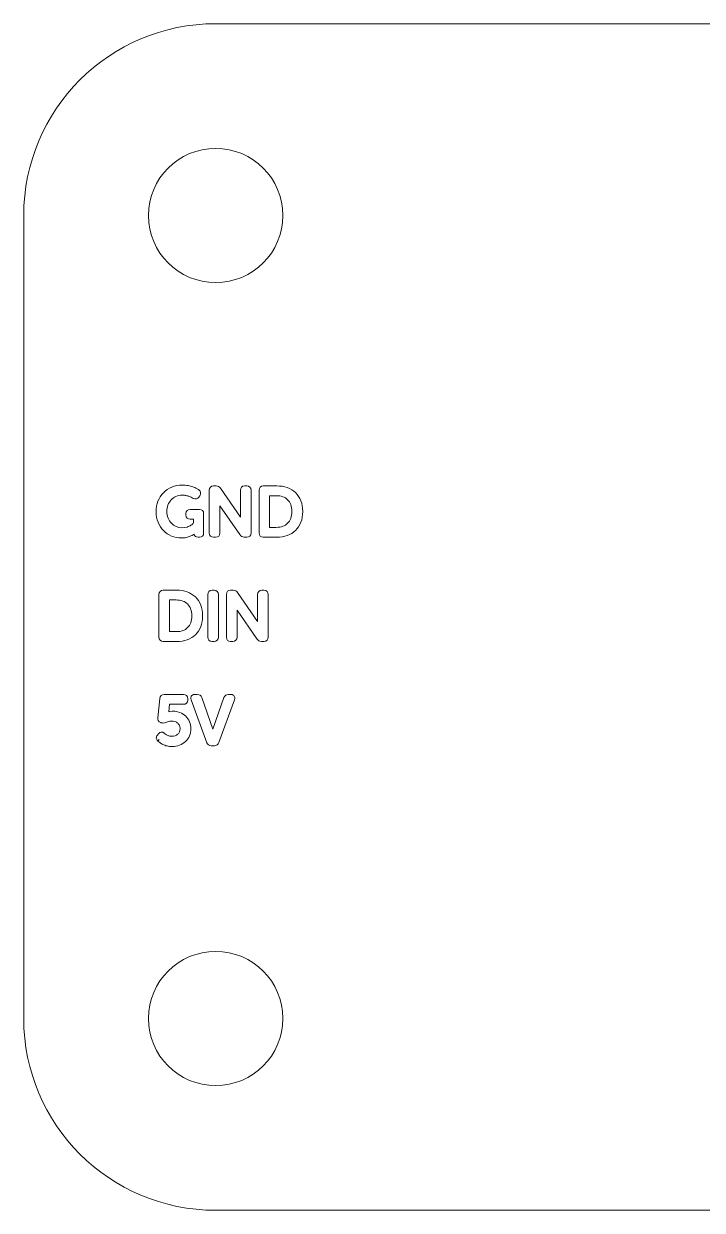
# Model space of a CAD drawing. Header units: inches. Extents: x 3 to 297, y -35 to -5.
# Drawn here: x 2.82 to 20.49, y -35.47 to -4.53 of the extents above; entities that cross this region are included whole.
import ezdxf

# ---------------------------------------------------------------- set-up
doc = ezdxf.new("R2010")
doc.units = ezdxf.units.IN
doc.header["$MEASUREMENT"] = 0
doc.layers.add('Calque 1', color=7, linetype='Continuous')

# ---------------------------------------------------------------- blocks, each defined once
blk = doc.blocks.new('block 2')
at = {"layer": 'Calque 1', "lineweight": 0}
blk.add_open_spline([(6.455, -17.746), (6.515, -17.807), (6.586, -17.855), (6.664, -17.888), (6.742, -17.922), (6.829, -17.939), (6.921, -17.939), (6.99, -17.939), (7.05, -17.931), (7.101, -17.913), (7.151, -17.898), (7.195, -17.878), (7.231, -17.856), (7.238, -17.852), (7.245, -17.848), (7.252, -17.843), (7.263, -17.89), (7.303, -17.919), (7.36, -17.919), (7.36, -17.919), (7.393, -17.919), (7.393, -17.919), (7.46, -17.919), (7.503, -17.876), (7.503, -17.809), (7.503, -17.809), (7.503, -17.304), (7.503, -17.304), (7.503, -17.236), (7.461, -17.194), (7.393, -17.194), (7.393, -17.194), (7.151, -17.194), (7.151, -17.194), (7.082, -17.194), (7.04, -17.236), (7.04, -17.304), (7.04, -17.304), (7.04, -17.34), (7.04, -17.34), (7.04, -17.406), (7.083, -17.45), (7.151, -17.45), (7.151, -17.45), (7.24, -17.45), (7.24, -17.45), (7.24, -17.45), (7.24, -17.549), (7.24, -17.549), (7.221, -17.57), (7.198, -17.589), (7.173, -17.606), (7.147, -17.623), (7.115, -17.639), (7.074, -17.654), (6.994, -17.684), (6.875, -17.683), (6.785, -17.643), (6.738, -17.623), (6.696, -17.594), (6.661, -17.556), (6.626, -17.519), (6.598, -17.475), (6.576, -17.421), (6.555, -17.366), (6.545, -17.309), (6.545, -17.247), (6.545, -17.187), (6.554, -17.132), (6.574, -17.08), (6.594, -17.027), (6.621, -16.984), (6.655, -16.947), (6.69, -16.909), (6.733, -16.88), (6.782, -16.858), (6.831, -16.836), (6.886, -16.825), (6.951, -16.825), (6.986, -16.825), (7.017, -16.828), (7.043, -16.833), (7.072, -16.838), (7.098, -16.845), (7.12, -16.853), (7.143, -16.86), (7.162, -16.869), (7.179, -16.878), (7.179, -16.878), (7.229, -16.906), (7.229, -16.906), (7.288, -16.938), (7.345, -16.925), (7.378, -16.873), (7.378, -16.873), (7.403, -16.837), (7.403, -16.837), (7.44, -16.784), (7.431, -16.726), (7.378, -16.686), (7.364, -16.675), (7.343, -16.662), (7.316, -16.648), (7.289, -16.634), (7.258, -16.621), (7.22, -16.607), (7.183, -16.595), (7.143, -16.584), (7.097, -16.575), (7.05, -16.565), (6.998, -16.561), (6.943, -16.561), (6.844, -16.561), (6.753, -16.578), (6.67, -16.613), (6.588, -16.649), (6.515, -16.698), (6.454, -16.76), (6.394, -16.823), (6.346, -16.897), (6.313, -16.98), (6.279, -17.064), (6.262, -17.156), (6.262, -17.254), (6.262, -17.254), (6.262, -17.254), (6.262, -17.254), (6.262, -17.354), (6.28, -17.446), (6.314, -17.529), (6.348, -17.611), (6.395, -17.684), (6.455, -17.746)], degree=3, knots=[0, 0, 0, 0, 1, 1, 1, 2, 2, 2, 3, 3, 3, 4, 4, 4, 5, 5, 5, 6, 6, 6, 7, 7, 7, 8, 8, 8, 9, 9, 9, 10, 10, 10, 11, 11, 11, 12, 12, 12, 13, 13, 13, 14, 14, 14, 15, 15, 15, 16, 16, 16, 17, 17, 17, 18, 18, 18, 19, 19, 19, 20, 20, 20, 21, 21, 21, 22, 22, 22, 23, 23, 23, 24, 24, 24, 25, 25, 25, 26, 26, 26, 27, 27, 27, 28, 28, 28, 29, 29, 29, 30, 30, 30, 31, 31, 31, 32, 32, 32, 33, 33, 33, 34, 34, 34, 35, 35, 35, 36, 36, 36, 37, 37, 37, 38, 38, 38, 39, 39, 39, 40, 40, 40, 41, 41, 41, 42, 42, 42, 43, 43, 43, 44, 44, 44, 44], dxfattribs=at)
blk = doc.blocks.new('block 3')
at = {"layer": 'Calque 1', "lineweight": 0}
blk.add_open_spline([(7.759, -17.919), (7.759, -17.919), (7.815, -17.919), (7.815, -17.919), (7.882, -17.919), (7.926, -17.876), (7.926, -17.809), (7.926, -17.809), (7.926, -17.101), (7.926, -17.101), (7.926, -17.101), (8.447, -17.853), (8.447, -17.853), (8.47, -17.895), (8.511, -17.918), (8.562, -17.918), (8.562, -17.918), (8.628, -17.918), (8.628, -17.918), (8.696, -17.918), (8.738, -17.876), (8.738, -17.808), (8.738, -17.808), (8.738, -16.692), (8.738, -16.692), (8.738, -16.624), (8.696, -16.581), (8.628, -16.581), (8.628, -16.581), (8.572, -16.581), (8.572, -16.581), (8.505, -16.581), (8.462, -16.625), (8.462, -16.692), (8.462, -16.692), (8.462, -17.401), (8.462, -17.401), (8.462, -17.401), (7.94, -16.644), (7.94, -16.644), (7.913, -16.603), (7.874, -16.581), (7.825, -16.581), (7.825, -16.581), (7.759, -16.581), (7.759, -16.581), (7.692, -16.581), (7.649, -16.625), (7.649, -16.692), (7.649, -16.692), (7.649, -17.809), (7.649, -17.809), (7.649, -17.876), (7.692, -17.919), (7.759, -17.919)], degree=3, knots=[0, 0, 0, 0, 1, 1, 1, 2, 2, 2, 3, 3, 3, 4, 4, 4, 5, 5, 5, 6, 6, 6, 7, 7, 7, 8, 8, 8, 9, 9, 9, 10, 10, 10, 11, 11, 11, 12, 12, 12, 13, 13, 13, 14, 14, 14, 15, 15, 15, 16, 16, 16, 17, 17, 17, 18, 18, 18, 18], dxfattribs=at)
blk = doc.blocks.new('block 4')
at = {"layer": 'Calque 1', "lineweight": 0}
for points, knots in [([(10.037, -16.969), (10.005, -16.887), (9.958, -16.816), (9.897, -16.757), (9.838, -16.7), (9.765, -16.655), (9.681, -16.625), (9.598, -16.596), (9.506, -16.582), (9.407, -16.582), (9.407, -16.582), (9.057, -16.582), (9.057, -16.582), (8.99, -16.582), (8.946, -16.625), (8.946, -16.693), (8.946, -16.693), (8.946, -17.809), (8.946, -17.809), (8.946, -17.876), (8.99, -17.919), (9.057, -17.919), (9.057, -17.919), (9.407, -17.919), (9.407, -17.919), (9.508, -17.919), (9.601, -17.904), (9.681, -17.874), (9.765, -17.844), (9.837, -17.8), (9.897, -17.742), (9.957, -17.684), (10.004, -17.613), (10.037, -17.529), (10.069, -17.446), (10.084, -17.354), (10.084, -17.248), (10.084, -17.144), (10.068, -17.05), (10.037, -16.969)], [0, 0, 0, 0, 1, 1, 1, 2, 2, 2, 3, 3, 3, 4, 4, 4, 5, 5, 5, 6, 6, 6, 7, 7, 7, 8, 8, 8, 9, 9, 9, 10, 10, 10, 11, 11, 11, 12, 12, 12, 13, 13, 13, 13]), ([(9.801, -17.248), (9.801, -17.318), (9.791, -17.38), (9.772, -17.43), (9.753, -17.482), (9.727, -17.524), (9.692, -17.557), (9.657, -17.592), (9.615, -17.618), (9.566, -17.635), (9.517, -17.653), (9.461, -17.662), (9.396, -17.662), (9.396, -17.662), (9.223, -17.662), (9.223, -17.662), (9.223, -17.662), (9.223, -16.837), (9.223, -16.837), (9.223, -16.837), (9.396, -16.837), (9.396, -16.837), (9.458, -16.837), (9.515, -16.846), (9.565, -16.864), (9.614, -16.882), (9.656, -16.907), (9.69, -16.941), (9.724, -16.974), (9.752, -17.017), (9.771, -17.067), (9.791, -17.119), (9.801, -17.18), (9.801, -17.248)], [0, 0, 0, 0, 1, 1, 1, 2, 2, 2, 3, 3, 3, 4, 4, 4, 5, 5, 5, 6, 6, 6, 7, 7, 7, 8, 8, 8, 9, 9, 9, 10, 10, 10, 11, 11, 11, 11])]:
    blk.add_open_spline(points, degree=3, knots=knots, dxfattribs=at)
blk = doc.blocks.new('block 5')
at = {"layer": 'Calque 1', "lineweight": 0}
for points, knots in [([(7.29, -19.476), (7.23, -19.419), (7.157, -19.375), (7.074, -19.345), (6.992, -19.316), (6.902, -19.301), (6.8, -19.301), (6.8, -19.301), (6.449, -19.301), (6.449, -19.301), (6.382, -19.301), (6.339, -19.345), (6.339, -19.411), (6.339, -19.411), (6.339, -20.528), (6.339, -20.528), (6.339, -20.595), (6.382, -20.638), (6.449, -20.638), (6.449, -20.638), (6.8, -20.638), (6.8, -20.638), (6.901, -20.638), (6.991, -20.623), (7.075, -20.593), (7.159, -20.562), (7.231, -20.518), (7.29, -20.461), (7.35, -20.405), (7.397, -20.333), (7.429, -20.249), (7.461, -20.167), (7.477, -20.073), (7.477, -19.968), (7.477, -19.862), (7.461, -19.77), (7.429, -19.688), (7.398, -19.606), (7.351, -19.534), (7.29, -19.476)], [0, 0, 0, 0, 1, 1, 1, 2, 2, 2, 3, 3, 3, 4, 4, 4, 5, 5, 5, 6, 6, 6, 7, 7, 7, 8, 8, 8, 9, 9, 9, 10, 10, 10, 11, 11, 11, 12, 12, 12, 13, 13, 13, 13]), ([(6.616, -19.556), (6.616, -19.556), (6.788, -19.556), (6.788, -19.556), (6.848, -19.556), (6.906, -19.565), (6.957, -19.583), (7.006, -19.6), (7.048, -19.626), (7.082, -19.66), (7.118, -19.695), (7.145, -19.736), (7.164, -19.787), (7.184, -19.838), (7.194, -19.898), (7.194, -19.968), (7.194, -20.037), (7.184, -20.098), (7.165, -20.15), (7.146, -20.201), (7.119, -20.243), (7.084, -20.277), (7.05, -20.311), (7.009, -20.336), (6.959, -20.355), (6.909, -20.373), (6.851, -20.382), (6.788, -20.382), (6.788, -20.382), (6.616, -20.382), (6.616, -20.382), (6.616, -20.382), (6.616, -19.556), (6.616, -19.556)], [0, 0, 0, 0, 1, 1, 1, 2, 2, 2, 3, 3, 3, 4, 4, 4, 5, 5, 5, 6, 6, 6, 7, 7, 7, 8, 8, 8, 9, 9, 9, 10, 10, 10, 11, 11, 11, 11])]:
    blk.add_open_spline(points, degree=3, knots=knots, dxfattribs=at)
blk = doc.blocks.new('block 6')
at = {"layer": 'Calque 1', "lineweight": 0}
blk.add_open_spline([(7.721, -20.638), (7.721, -20.638), (7.776, -20.638), (7.776, -20.638), (7.843, -20.638), (7.887, -20.595), (7.887, -20.528), (7.887, -20.528), (7.887, -19.411), (7.887, -19.411), (7.887, -19.345), (7.843, -19.301), (7.776, -19.301), (7.776, -19.301), (7.721, -19.301), (7.721, -19.301), (7.654, -19.301), (7.61, -19.345), (7.61, -19.411), (7.61, -19.411), (7.61, -20.528), (7.61, -20.528), (7.61, -20.595), (7.654, -20.638), (7.721, -20.638)], degree=3, knots=[0, 0, 0, 0, 1, 1, 1, 2, 2, 2, 3, 3, 3, 4, 4, 4, 5, 5, 5, 6, 6, 6, 7, 7, 7, 8, 8, 8, 8], dxfattribs=at)
blk = doc.blocks.new('block 7')
at = {"layer": 'Calque 1', "lineweight": 0}
blk.add_open_spline([(9.074, -19.301), (9.074, -19.301), (9.018, -19.301), (9.018, -19.301), (8.951, -19.301), (8.908, -19.344), (8.908, -19.411), (8.908, -19.411), (8.908, -20.121), (8.908, -20.121), (8.908, -20.121), (8.386, -19.363), (8.386, -19.363), (8.36, -19.322), (8.32, -19.301), (8.272, -19.301), (8.272, -19.301), (8.205, -19.301), (8.205, -19.301), (8.138, -19.301), (8.095, -19.343), (8.095, -19.411), (8.095, -19.411), (8.095, -20.528), (8.095, -20.528), (8.095, -20.596), (8.138, -20.638), (8.205, -20.638), (8.205, -20.638), (8.261, -20.638), (8.261, -20.638), (8.328, -20.638), (8.372, -20.595), (8.372, -20.528), (8.372, -20.528), (8.372, -19.819), (8.372, -19.819), (8.372, -19.819), (8.893, -20.571), (8.893, -20.571), (8.915, -20.614), (8.956, -20.638), (9.008, -20.638), (9.008, -20.638), (9.074, -20.638), (9.074, -20.638), (9.141, -20.638), (9.184, -20.594), (9.184, -20.527), (9.184, -20.527), (9.184, -19.411), (9.184, -19.411), (9.184, -19.344), (9.141, -19.301), (9.074, -19.301)], degree=3, knots=[0, 0, 0, 0, 1, 1, 1, 2, 2, 2, 3, 3, 3, 4, 4, 4, 5, 5, 5, 6, 6, 6, 7, 7, 7, 8, 8, 8, 9, 9, 9, 10, 10, 10, 11, 11, 11, 12, 12, 12, 13, 13, 13, 14, 14, 14, 15, 15, 15, 16, 16, 16, 17, 17, 17, 18, 18, 18, 18], dxfattribs=at)
blk = doc.blocks.new('block 8')
at = {"layer": 'Calque 1', "lineweight": 0}
blk.add_open_spline([(7.039, -22.59), (6.997, -22.548), (6.946, -22.515), (6.886, -22.492), (6.807, -22.46), (6.706, -22.445), (6.615, -22.464), (6.607, -22.466), (6.599, -22.468), (6.592, -22.47), (6.592, -22.47), (6.614, -22.277), (6.614, -22.277), (6.614, -22.277), (6.979, -22.277), (6.979, -22.277), (7.048, -22.277), (7.09, -22.235), (7.09, -22.166), (7.09, -22.166), (7.09, -22.131), (7.09, -22.131), (7.09, -22.063), (7.048, -22.021), (6.979, -22.021), (6.979, -22.021), (6.47, -22.021), (6.47, -22.021), (6.407, -22.021), (6.365, -22.059), (6.359, -22.123), (6.359, -22.123), (6.306, -22.628), (6.306, -22.628), (6.3, -22.684), (6.328, -22.73), (6.383, -22.751), (6.383, -22.751), (6.399, -22.757), (6.399, -22.757), (6.435, -22.769), (6.473, -22.768), (6.517, -22.751), (6.532, -22.743), (6.553, -22.735), (6.579, -22.725), (6.628, -22.708), (6.7, -22.708), (6.755, -22.728), (6.783, -22.738), (6.808, -22.752), (6.826, -22.769), (6.846, -22.787), (6.862, -22.809), (6.873, -22.833), (6.885, -22.857), (6.891, -22.884), (6.891, -22.913), (6.891, -22.942), (6.885, -22.969), (6.874, -22.992), (6.862, -23.016), (6.846, -23.037), (6.827, -23.055), (6.808, -23.072), (6.785, -23.085), (6.759, -23.095), (6.708, -23.113), (6.645, -23.112), (6.609, -23.103), (6.589, -23.096), (6.571, -23.09), (6.552, -23.081), (6.538, -23.075), (6.525, -23.067), (6.512, -23.057), (6.5, -23.047), (6.49, -23.038), (6.478, -23.027), (6.423, -22.986), (6.365, -22.991), (6.324, -23.045), (6.324, -23.045), (6.301, -23.078), (6.301, -23.078), (6.279, -23.1), (6.268, -23.129), (6.27, -23.157), (6.271, -23.177), (6.279, -23.207), (6.311, -23.233), (6.311, -23.233), (6.344, -23.192), (6.344, -23.192), (6.344, -23.192), (6.312, -23.235), (6.312, -23.235), (6.326, -23.247), (6.343, -23.26), (6.363, -23.276), (6.386, -23.292), (6.412, -23.308), (6.443, -23.325), (6.476, -23.341), (6.511, -23.353), (6.549, -23.363), (6.588, -23.373), (6.632, -23.378), (6.683, -23.378), (6.752, -23.378), (6.815, -23.367), (6.875, -23.344), (6.935, -23.32), (6.987, -23.287), (7.031, -23.245), (7.074, -23.204), (7.109, -23.154), (7.134, -23.097), (7.16, -23.04), (7.172, -22.977), (7.172, -22.911), (7.172, -22.848), (7.161, -22.788), (7.137, -22.734), (7.113, -22.677), (7.081, -22.63), (7.039, -22.59)], degree=3, knots=[0, 0, 0, 0, 1, 1, 1, 2, 2, 2, 3, 3, 3, 4, 4, 4, 5, 5, 5, 6, 6, 6, 7, 7, 7, 8, 8, 8, 9, 9, 9, 10, 10, 10, 11, 11, 11, 12, 12, 12, 13, 13, 13, 14, 14, 14, 15, 15, 15, 16, 16, 16, 17, 17, 17, 18, 18, 18, 19, 19, 19, 20, 20, 20, 21, 21, 21, 22, 22, 22, 23, 23, 23, 24, 24, 24, 25, 25, 25, 26, 26, 26, 27, 27, 27, 28, 28, 28, 29, 29, 29, 30, 30, 30, 31, 31, 31, 32, 32, 32, 33, 33, 33, 34, 34, 34, 35, 35, 35, 36, 36, 36, 37, 37, 37, 38, 38, 38, 39, 39, 39, 40, 40, 40, 41, 41, 41, 42, 42, 42, 42], dxfattribs=at)
blk = doc.blocks.new('block 9')
at = {"layer": 'Calque 1', "lineweight": 0}
blk.add_open_spline([(8.212, -22.02), (8.212, -22.02), (8.148, -22.02), (8.148, -22.02), (8.093, -22.02), (8.051, -22.05), (8.033, -22.102), (8.033, -22.102), (7.741, -22.924), (7.741, -22.924), (7.741, -22.924), (7.453, -22.103), (7.453, -22.103), (7.434, -22.05), (7.393, -22.02), (7.338, -22.02), (7.338, -22.02), (7.271, -22.02), (7.271, -22.02), (7.222, -22.02), (7.196, -22.043), (7.182, -22.062), (7.17, -22.08), (7.158, -22.111), (7.174, -22.156), (7.174, -22.156), (7.586, -23.277), (7.586, -23.277), (7.606, -23.328), (7.648, -23.357), (7.702, -23.357), (7.702, -23.357), (7.785, -23.357), (7.785, -23.357), (7.84, -23.357), (7.882, -23.327), (7.899, -23.276), (7.899, -23.276), (8.31, -22.157), (8.31, -22.157), (8.326, -22.111), (8.314, -22.079), (8.302, -22.062), (8.289, -22.043), (8.263, -22.02), (8.212, -22.02)], degree=3, knots=[0, 0, 0, 0, 1, 1, 1, 2, 2, 2, 3, 3, 3, 4, 4, 4, 5, 5, 5, 6, 6, 6, 7, 7, 7, 8, 8, 8, 9, 9, 9, 10, 10, 10, 11, 11, 11, 12, 12, 12, 13, 13, 13, 14, 14, 14, 15, 15, 15, 15], dxfattribs=at)
blk = doc.blocks.new('block 12')
at = {"layer": 'Calque 1', "lineweight": 0}
blk.add_open_spline([(9.566, -9.531), (9.566, -8.564), (8.783, -7.781), (7.816, -7.781), (6.849, -7.781), (6.066, -8.564), (6.066, -9.531), (6.066, -10.497), (6.85, -11.281), (7.816, -11.281), (8.782, -11.281), (9.566, -10.497), (9.566, -9.531), (9.566, -9.531), (9.566, -9.531), (9.566, -9.531)], degree=3, knots=[0, 0, 0, 0, 1, 1, 1, 2, 2, 2, 3, 3, 3, 4, 4, 4, 5, 5, 5, 5], dxfattribs=at)
blk = doc.blocks.new('block 15')
at = {"layer": 'Calque 1', "lineweight": 0}
blk.add_open_spline([(9.566, -30.469), (9.566, -31.436), (8.783, -32.22), (7.816, -32.22), (6.849, -32.22), (6.066, -31.436), (6.066, -30.469), (6.066, -29.503), (6.85, -28.719), (7.816, -28.719), (8.782, -28.719), (9.566, -29.503), (9.566, -30.469), (9.566, -30.469), (9.566, -30.469), (9.566, -30.469)], degree=3, knots=[0, 0, 0, 0, 1, 1, 1, 2, 2, 2, 3, 3, 3, 4, 4, 4, 5, 5, 5, 5], dxfattribs=at)
blk = doc.blocks.new('block 16')
at = {"layer": 'Calque 1', "lineweight": 0}
blk.add_open_spline([(2.815, -30.469), (2.815, -33.231), (5.054, -35.47), (7.815, -35.47), (7.815, -35.47), (292.184, -35.47), (292.184, -35.47), (294.946, -35.47), (297.185, -33.231), (297.185, -30.469), (297.185, -30.469), (297.185, -9.531), (297.185, -9.531), (297.185, -6.769), (294.946, -4.53), (292.184, -4.53), (292.184, -4.53), (7.815, -4.53), (7.815, -4.53), (5.054, -4.53), (2.815, -6.769), (2.815, -9.531), (2.815, -9.531), (2.816, -9.531), (2.816, -9.531), (2.816, -9.531), (2.815, -30.469), (2.815, -30.469)], degree=3, knots=[0, 0, 0, 0, 1, 1, 1, 2, 2, 2, 3, 3, 3, 4, 4, 4, 5, 5, 5, 6, 6, 6, 7, 7, 7, 8, 8, 8, 9, 9, 9, 9], dxfattribs=at)

msp = doc.modelspace()

# ---------------------------------------------------------------- block references
at = {"layer": 'Calque 1'}
for name in ['block 16', 'block 12', 'block 2', 'block 3', 'block 4', 'block 5', 'block 6', 'block 7', 'block 8', 'block 9', 'block 15']:
    msp.add_blockref(name, (0, 0), dxfattribs=at)

doc.saveas('drawing.dxf')
